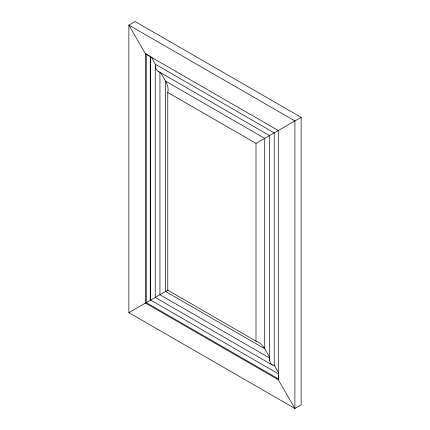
<?xml version="1.0" encoding="UTF-8"?>
<svg xmlns="http://www.w3.org/2000/svg" width="430" height="430" viewBox="0 0 430 430"><rect width="100%" height="100%" fill="white"/><g stroke="black" fill="none" stroke-linecap="round" stroke-linejoin="round"><path stroke-width="0.64" d="M155.241 66.435L156.047 64.656L274.222 132.881L274.222 365.194L273.652 365.371L272.276 365L155.241 297.431L155.241 66.435L156.047 69.144L157.987 71.197L269.524 135.595L269.524 360.238L270.33 362.947L272.276 365M269.524 360.238L269.895 358.862M278.393 375.707L278.463 377.863M269.669 357.314L264.719 348.73C262.73 345.397 259.865 342.194 256 341.13L167.775 290.191L167.775 92.466C168.786 88.585 167.442 84.506 165.55 81.114L160.594 72.536M256 341.13L256 143.4L301.124 117.352L135.101 21.5L128.876 25.096L128.876 312.648L294.899 408.5L301.124 404.904L301.124 117.352M128.876 312.648L168.082 290.013M149.371 55.83L147.549 54.981M157.987 71.197L158.702 71.498M145.48 53.852L278.296 130.532L278.296 379.744L294.899 408.5L294.899 120.943L128.876 25.096L145.48 53.852L145.48 303.064L278.296 379.744M167.775 92.466L256 143.4M269.75 358.12L159.933 294.717L159.933 72.063M278.436 373.837L150.667 300.07L150.667 56.679M278.495 378.959L146.259 302.613L146.259 54.067M147.189 54.642L146.544 53.847M274.157 365.081L278.334 372.315M151.537 57.056L155.606 65.059M150.263 56.244L150.263 300.301M264.719 138.369L165.55 81.114L165.55 291.475L264.719 348.73L264.719 138.369"/></g></svg>
